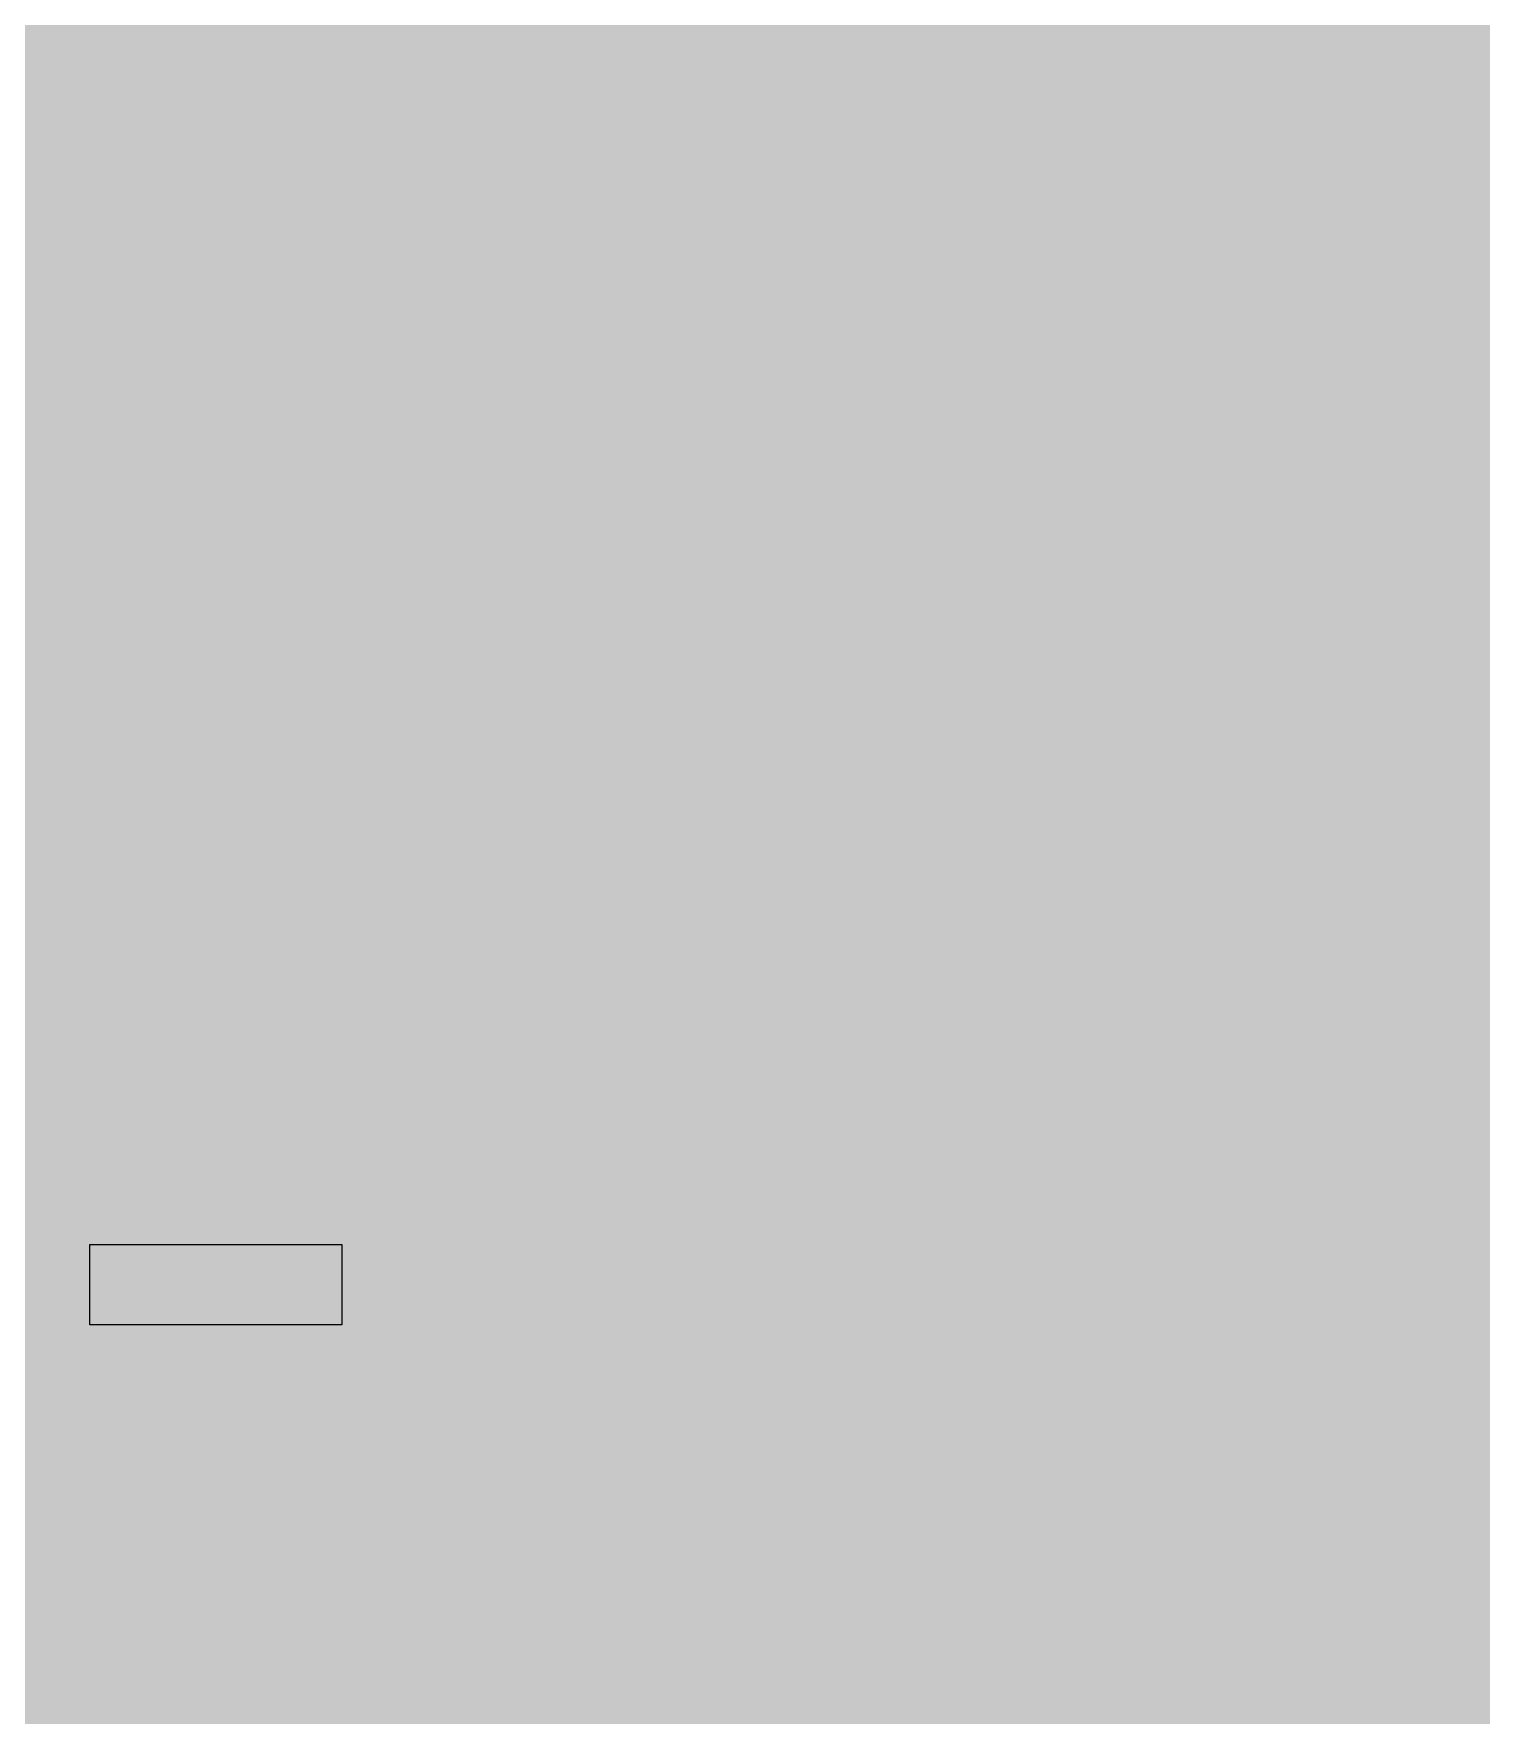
# Model space of a CAD drawing. Header units: millimetres. Extents: x 0 to 212, y 0 to 254.
# Drawn here: x 102.4 to 157, y 127.1 to 190.6 of the extents above; entities that cross this region are included whole.
import ezdxf

# ---------------------------------------------------------------- set-up
doc = ezdxf.new("R2010")
doc.units = ezdxf.units.MM

msp = doc.modelspace()

# ---------------------------------------------------------------- hatches: boundary and pattern name
for color, points in [(254, [(14.1633, 0.0536), (13.9878, 0.0533), (13.8125, 0.0559), (13.6373, 0.061), (13.462, 0.0686), (13.2893, 0.0787), (13.114, 0.0914), (12.9413, 0.1041), (12.7686, 0.1219), (12.5959, 0.1397), (12.4231, 0.16), (12.2504, 0.1829), (12.0777, 0.2057), (11.9075, 0.2337), (11.7373, 0.2616), (11.5672, 0.2921), (11.397, 0.3251), (11.2268, 0.3607), (11.0592, 0.3988), (10.8915, 0.4369), (10.7239, 0.4775), (10.5562, 0.5207), (10.3886, 0.5664), (10.2235, 0.6121), (10.0584, 0.6629), (9.8933, 0.7137), (9.7307, 0.7671), (9.5682, 0.8204), (9.4056, 0.8788), (9.2431, 0.9373), (9.083, 0.9982), (8.923, 1.0617), (8.763, 1.1252), (8.6055, 1.1938), (8.4455, 1.2624), (8.2906, 1.331), (8.1331, 1.4046), (7.9781, 1.4783), (7.8232, 1.5545), (7.6708, 1.6332), (7.5184, 1.7145), (7.366, 1.7958), (7.2161, 1.8796), (7.0663, 1.966), (6.919, 2.0523), (6.7716, 2.1438), (6.6243, 2.2352), (6.4795, 2.3266), (6.3348, 2.4232), (6.19, 2.5197), (6.0477, 2.6187), (5.908, 2.7178), (5.7683, 2.8194), (5.6286, 2.9235), (5.4915, 3.0302), (5.3543, 3.1369), (5.2197, 3.2461), (5.0851, 3.3579), (4.953, 3.4722), (4.8209, 3.5865), (4.6914, 3.7033), (4.5644, 3.8202), (4.4348, 3.9395), (4.3104, 4.0615), (4.1859, 4.1859), (4.0615, 4.3104), (3.9395, 4.4348), (3.8202, 4.5618), (3.7033, 4.6914), (3.5865, 4.8209), (3.4722, 4.953), (3.3579, 5.0851), (3.2487, 5.2197), (3.1369, 5.3543), (3.0302, 5.4915), (2.9235, 5.6286), (2.8194, 5.7683), (2.7178, 5.908), (2.6187, 6.0477), (2.5197, 6.19), (2.4232, 6.3348), (2.3266, 6.477), (2.2352, 6.6243), (2.1438, 6.7691), (2.0523, 6.9164), (1.966, 7.0663), (1.8796, 7.2161), (1.7958, 7.366), (1.7145, 7.5184), (1.6332, 7.6708), (1.5545, 7.8232), (1.4783, 7.9781), (1.4046, 8.1331), (1.331, 8.2906), (1.2598, 8.4455), (1.1913, 8.603), (1.1252, 8.763), (1.0592, 8.923), (0.9982, 9.083), (0.9373, 9.2431), (0.8763, 9.4056), (0.8204, 9.5682), (0.7645, 9.7307), (0.7112, 9.8933), (0.6604, 10.0584), (0.6121, 10.2235), (0.5639, 10.3911), (0.5207, 10.5562), (0.4775, 10.7239), (0.4343, 10.8915), (0.3962, 11.0592), (0.3607, 11.2268), (0.3251, 11.397), (0.2921, 11.5672), (0.2616, 11.7373), (0.2311, 11.9075), (0.2057, 12.0802), (0.1803, 12.2504), (0.1575, 12.4231), (0.1372, 12.5959), (0.1194, 12.7686), (0.1041, 12.9413), (0.0889, 13.1166), (0.0787, 13.2893), (0.0686, 13.4645), (0.061, 13.6373), (0.0559, 13.8125), (0.0508, 13.9878), (0.0508, 14.163), (0.0522, 239.9425), (0.0508, 240.1164), (0.0559, 240.2916), (0.061, 240.4669), (0.0686, 240.6396), (0.0787, 240.8149), (0.0889, 240.9876), (0.1041, 241.1628), (0.1194, 241.3356), (0.1372, 241.5083), (0.1575, 241.681), (0.1803, 241.8537), (0.2057, 242.0239), (0.2311, 242.1966), (0.2616, 242.3668), (0.2921, 242.537), (0.3251, 242.7072), (0.3607, 242.8748), (0.3962, 243.045), (0.4343, 243.2126), (0.4775, 243.3803), (0.5207, 243.5479), (0.5639, 243.713), (0.6121, 243.8781), (0.6604, 244.0432), (0.7112, 244.2083), (0.7645, 244.3734), (0.8204, 244.536), (0.8763, 244.6985), (0.9373, 244.8611), (0.9982, 245.0211), (1.0592, 245.1811), (1.1252, 245.3411), (1.1913, 245.4986), (1.2598, 245.6561), (1.331, 245.8136), (1.4046, 245.9685), (1.4783, 246.126), (1.5545, 246.2784), (1.6332, 246.4333), (1.7145, 246.5857), (1.7958, 246.7356), (1.8796, 246.888), (1.966, 247.0379), (2.0523, 247.1852), (2.1438, 247.3325), (2.2352, 247.4798), (2.3266, 247.6246), (2.4232, 247.7694), (2.5197, 247.9116), (2.6187, 248.0539), (2.7178, 248.1961), (2.8194, 248.3358), (2.9235, 248.4755), (3.0302, 248.6127), (3.1369, 248.7473), (3.2487, 248.8844), (3.3579, 249.0165), (3.4722, 249.1486), (3.5865, 249.2807), (3.7033, 249.4102), (3.8202, 249.5398), (3.9395, 249.6668), (4.0615, 249.7938), (4.1859, 249.9182), (4.3104, 250.0401), (4.4348, 250.1621), (4.5644, 250.284), (4.6914, 250.4008), (4.8209, 250.5177), (4.953, 250.632), (5.0851, 250.7437), (5.2197, 250.8555), (5.3543, 250.9647), (5.4915, 251.0739), (5.6286, 251.1781), (5.7683, 251.2822), (5.908, 251.3838), (6.0477, 251.4854), (6.19, 251.5845), (6.3348, 251.681), (6.4795, 251.775), (6.6243, 251.8689), (6.7716, 251.9604), (6.919, 252.0493), (7.0663, 252.1382), (7.2161, 252.2245), (7.366, 252.3084), (7.5184, 252.3896), (7.6708, 252.4709), (7.8232, 252.5471), (7.9781, 252.6233), (8.1331, 252.6995), (8.2906, 252.7706), (8.4455, 252.8418), (8.6055, 252.9103), (8.763, 252.9789), (8.923, 253.0424), (9.083, 253.1059), (9.2431, 253.1669), (9.4056, 253.2253), (9.5682, 253.2837), (9.7307, 253.3371), (9.8933, 253.3904), (10.0584, 253.4412), (10.2235, 253.492), (10.3886, 253.5377), (10.5562, 253.5834), (10.7239, 253.6266), (10.8915, 253.6673), (11.0592, 253.7079), (11.2268, 253.7435), (11.397, 253.779), (11.5672, 253.812), (11.7373, 253.8425), (11.9075, 253.8705), (12.0777, 253.8984), (12.2504, 253.9213), (12.4231, 253.9441), (12.5959, 253.9644), (12.7686, 253.9822), (12.9413, 254), (13.114, 254.0127), (13.2893, 254.0254), (13.462, 254.0356), (13.6373, 254.0432), (13.8125, 254.0483), (13.9878, 254.0508), (14.163, 254.0533), (197.6078, 254.0536), (197.7822, 254.0508), (197.9574, 254.0483), (198.1327, 254.0432), (198.3054, 254.0356), (198.4807, 254.0254), (198.6534, 254.0127), (198.8287, 254), (199.0014, 253.9822), (199.1741, 253.9644), (199.3468, 253.9441), (199.5195, 253.9213), (199.6897, 253.8984), (199.8624, 253.8705), (200.0326, 253.8425), (200.2028, 253.812), (200.373, 253.779), (200.5432, 253.7435), (200.7108, 253.7079), (200.8784, 253.6673), (201.0461, 253.6266), (201.2137, 253.5834), (201.3788, 253.5377), (201.5465, 253.492), (201.7116, 253.4412), (201.8767, 253.3904), (202.0392, 253.3371), (202.2018, 253.2837), (202.3643, 253.2253), (202.5269, 253.1669), (202.6869, 253.1059), (202.8469, 253.0424), (203.007, 252.9789), (203.167, 252.9103), (203.3245, 252.8418), (203.4794, 252.7706), (203.6369, 252.6995), (203.7918, 252.6233), (203.9468, 252.5471), (204.0992, 252.4709), (204.2516, 252.3896), (204.404, 252.3084), (204.5538, 252.2245), (204.7037, 252.1382), (204.8535, 252.0493), (205.0009, 251.9604), (205.1456, 251.8689), (205.293, 251.775), (205.4352, 251.681), (205.58, 251.5845), (205.7222, 251.4854), (205.8619, 251.3838), (206.0016, 251.2822), (206.1413, 251.1781), (206.2785, 251.0739), (206.4156, 250.9647), (206.5503, 250.8555), (206.6849, 250.7437), (206.817, 250.632), (206.949, 250.5177), (207.0786, 250.4008), (207.2081, 250.284), (207.3351, 250.1621), (207.4596, 250.0401), (207.584, 249.9182), (207.7085, 249.7938), (207.8304, 249.6668), (207.9498, 249.5398), (208.0666, 249.4102), (208.1835, 249.2807), (208.2978, 249.1486), (208.4121, 249.0165), (208.5238, 248.8844), (208.6331, 248.7473), (208.7397, 248.6127), (208.8464, 248.4755), (208.9506, 248.3358), (209.0522, 248.1961), (209.1512, 248.0539), (209.2503, 247.9116), (209.3468, 247.7694), (209.4433, 247.6246), (209.5348, 247.4798), (209.6262, 247.3325), (209.7176, 247.1852), (209.804, 247.0379), (209.8904, 246.888), (209.9742, 246.7356), (210.0555, 246.5857), (210.1367, 246.4333), (210.2155, 246.2784), (210.2917, 246.126), (210.3653, 245.9685), (210.439, 245.8136), (210.5076, 245.6561), (210.5762, 245.4986), (210.6447, 245.3411), (210.7082, 245.1811), (210.7717, 245.0211), (210.8327, 244.8611), (210.8911, 244.6985), (210.9495, 244.536), (211.0029, 244.3734), (211.0562, 244.2083), (211.107, 244.0432), (211.1578, 243.8781), (211.2035, 243.713), (211.2493, 243.5479), (211.2924, 243.3803), (211.3331, 243.2126), (211.3712, 243.045), (211.4093, 242.8748), (211.4448, 242.7072), (211.4779, 242.537), (211.5083, 242.3668), (211.5363, 242.1966), (211.5642, 242.0239), (211.5871, 241.8537), (211.6099, 241.681), (211.6303, 241.5083), (211.648, 241.3356), (211.6658, 241.1628), (211.6785, 240.9876), (211.6912, 240.8149), (211.7014, 240.6396), (211.709, 240.4669), (211.7141, 240.2916), (211.7166, 240.1164), (211.7166, 239.9411), (211.7189, 14.1647), (211.7166, 13.9878), (211.7141, 13.8125), (211.709, 13.6373), (211.7014, 13.4645), (211.6912, 13.2893), (211.6785, 13.1166), (211.6658, 12.9413), (211.648, 12.7686), (211.6303, 12.5959), (211.6099, 12.4231), (211.5871, 12.2504), (211.5642, 12.0802), (211.5363, 11.9075), (211.5083, 11.7373), (211.4779, 11.5672), (211.4448, 11.397), (211.4093, 11.2268), (211.3712, 11.0592), (211.3331, 10.8915), (211.2924, 10.7239), (211.2493, 10.5562), (211.2035, 10.3911), (211.1578, 10.2235), (211.107, 10.0584), (211.0562, 9.8933), (211.0029, 9.7307), (210.9495, 9.5682), (210.8911, 9.4056), (210.8327, 9.2431), (210.7717, 9.083), (210.7082, 8.923), (210.6447, 8.763), (210.5762, 8.603), (210.5076, 8.4455), (210.439, 8.2906), (210.3653, 8.1331), (210.2917, 7.9781), (210.2155, 7.8232), (210.1367, 7.6708), (210.0555, 7.5184), (209.9742, 7.366), (209.8904, 7.2161), (209.804, 7.0663), (209.7176, 6.9164), (209.6262, 6.7691), (209.5348, 6.6243), (209.4433, 6.477), (209.3468, 6.3348), (209.2503, 6.19), (209.1512, 6.0477), (209.0522, 5.908), (208.9506, 5.7683), (208.8464, 5.6286), (208.7397, 5.4915), (208.6331, 5.3543), (208.5238, 5.2197), (208.4121, 5.0851), (208.2978, 4.953), (208.1835, 4.8209), (208.0666, 4.6914), (207.9498, 4.5618), (207.8304, 4.4348), (207.7085, 4.3104), (207.584, 4.1859), (207.4596, 4.0615), (207.3351, 3.9395), (207.2081, 3.8202), (207.0786, 3.7033), (206.949, 3.5865), (206.817, 3.4722), (206.6849, 3.3579), (206.5503, 3.2461), (206.4156, 3.1369), (206.2785, 3.0302), (206.1413, 2.9235), (206.0016, 2.8194), (205.8619, 2.7178), (205.7222, 2.6187), (205.58, 2.5197), (205.4352, 2.4232), (205.293, 2.3266), (205.1456, 2.2352), (205.0009, 2.1438), (204.8535, 2.0523), (204.7037, 1.966), (204.5538, 1.8796), (204.404, 1.7958), (204.2516, 1.7145), (204.0992, 1.6332), (203.9468, 1.5545), (203.7918, 1.4783), (203.6369, 1.4046), (203.4794, 1.331), (203.3245, 1.2624), (203.167, 1.1938), (203.007, 1.1252), (202.8469, 1.0617), (202.6869, 0.9982), (202.5269, 0.9373), (202.3643, 0.8788), (202.2018, 0.8204), (202.0392, 0.7671), (201.8767, 0.7137), (201.7116, 0.6629), (201.5465, 0.6121), (201.3788, 0.5664), (201.2137, 0.5207), (201.0461, 0.4775), (200.8784, 0.4369), (200.7108, 0.3988), (200.5432, 0.3607), (200.373, 0.3251), (200.2028, 0.2921), (200.0326, 0.2616), (199.8624, 0.2337), (199.6897, 0.2057), (199.5195, 0.1829), (199.3468, 0.16), (199.1741, 0.1397), (199.0014, 0.1219), (198.8287, 0.1041), (198.6534, 0.0914), (198.4807, 0.0787), (198.3054, 0.0686), (198.1327, 0.061), (197.9574, 0.0559), (197.7822, 0.0533), (197.6069, 0.0533)]), (59, [(104.4924, 144.8329), (114.0174, 144.8329), (114.0174, 141.7983), (104.4924, 141.7983)])]:
    msp.add_hatch(color=color).paths.add_polyline_path(points)
h = msp.add_hatch(color=144)
h.paths.add_polyline_path([(97.0661, 165.8592), (97.0661, 169.387), (88.2467, 169.387), (70.6078, 229.8993), (71.1352, 230.0986), (71.6636, 230.2967), (72.1944, 230.4898), (72.7253, 230.6803), (73.2587, 230.8682), (73.7921, 231.0536), (74.3255, 231.2365), (74.8614, 231.4143), (75.3974, 231.5896), (75.9358, 231.7623), (76.4718, 231.9325), (77.0128, 232.0976), (77.5513, 232.2627), (78.0923, 232.4227), (78.6333, 232.5776), (79.1743, 232.7326), (79.7179, 232.8824), (80.2615, 233.0323), (80.805, 233.1771), (81.3511, 233.3168), (81.8972, 233.4565), (82.4433, 233.5911), (82.992, 233.7232), (83.5406, 233.8527), (84.0892, 233.9772), (84.6379, 234.1016), (85.1891, 234.221), (85.7377, 234.3353), (86.2889, 234.4496), (86.8426, 234.5588), (87.3938, 234.6681), (87.9475, 234.7697), (88.5012, 234.8713), (89.0549, 234.9678), (89.6112, 235.0643), (90.1675, 235.1532), (90.7212, 235.2421), (91.28, 235.3285), (91.8362, 235.4097), (92.3925, 235.4885), (92.9513, 235.5621), (93.5101, 235.6358), (94.0689, 235.7044), (94.6277, 235.7704), (95.189, 235.8314), (95.7478, 235.8923), (96.3092, 235.9482), (96.8705, 236.0016), (97.4319, 236.0498), (97.9932, 236.0981), (98.5545, 236.1413), (99.1159, 236.1819), (99.6798, 236.2175), (100.2411, 236.253), (100.805, 236.2835), (101.3689, 236.3089), (101.9327, 236.3343), (102.4966, 236.3546), (103.0605, 236.3724), (103.6244, 236.3876), (104.1883, 236.3978), (104.7547, 236.408), (105.3186, 236.413), (105.885, 236.413), (106.4489, 236.413), (107.0153, 236.408), (107.5792, 236.3978), (108.143, 236.3876), (108.7095, 236.3724), (109.2733, 236.3546), (109.8372, 236.3343), (110.4011, 236.3089), (110.965, 236.2835), (111.5263, 236.253), (112.0902, 236.2175), (112.6541, 236.1819), (113.2154, 236.1413), (113.7768, 236.0981), (114.3381, 236.0498), (114.8994, 236.0016), (115.4608, 235.9482), (116.0221, 235.8923), (116.5809, 235.8314), (117.1423, 235.7704), (117.7011, 235.7044), (118.2599, 235.6358), (118.8187, 235.5621), (119.3775, 235.4885), (119.9337, 235.4097), (120.49, 235.3285), (121.0462, 235.2421), (121.6025, 235.1532), (122.1588, 235.0643), (122.715, 234.9678), (123.2687, 234.8713), (123.8225, 234.7697), (124.3762, 234.6681), (124.9274, 234.5588), (125.4811, 234.4496), (126.0323, 234.3353), (126.5809, 234.221), (127.1321, 234.1016), (127.6807, 233.9772), (128.2294, 233.8527), (128.778, 233.7232), (129.3266, 233.5911), (129.8727, 233.4565), (130.4188, 233.3168), (130.9624, 233.1771), (131.5085, 233.0323), (132.0521, 232.8824), (132.5956, 232.7326), (133.1366, 232.5776), (133.6777, 232.4227), (134.2187, 232.2627), (134.7572, 232.0976), (135.2956, 231.9325), (135.8341, 231.7623), (136.3701, 231.5896), (136.9085, 231.4143), (137.4419, 231.2365), (137.9779, 231.0536), (138.5087, 230.8682), (139.0421, 230.6803), (139.573, 230.4898), (140.1039, 230.2967), (140.6347, 230.0986), (141.163, 229.8979), (123.5244, 169.387), (114.705, 169.387), (114.705, 165.8592)])
h.paths.add_polyline_path([(76.0758, 226.9007), (76.5251, 227.0481), (76.9772, 227.1954), (77.4294, 227.3402), (77.8815, 227.4824), (78.3361, 227.6221), (78.7883, 227.7593), (79.2429, 227.8964), (79.7001, 228.0285), (80.1548, 228.1606), (80.612, 228.2876), (81.0692, 228.4146), (81.5264, 228.539), (81.9836, 228.661), (82.4433, 228.7778), (82.9031, 228.8946), (83.3628, 229.0115), (83.8225, 229.1232), (84.2823, 229.2325), (84.7446, 229.3391), (85.2068, 229.4458), (85.6691, 229.5474), (86.1314, 229.649), (86.5937, 229.7481), (87.0585, 229.8421), (87.5233, 229.936), (87.9881, 230.0275), (88.453, 230.1164), (88.9178, 230.2027), (89.3826, 230.2866), (89.85, 230.3678), (90.3173, 230.4491), (90.7847, 230.5253), (91.252, 230.599), (91.7194, 230.6726), (92.1868, 230.7438), (92.6567, 230.8098), (93.124, 230.8758), (93.5939, 230.9393), (94.0638, 231.0003), (94.5337, 231.0587), (95.0036, 231.1146), (95.4735, 231.1679), (95.946, 231.2187), (96.4159, 231.267), (96.8883, 231.3127), (97.3582, 231.3584), (97.8306, 231.3991), (98.3031, 231.4397), (98.7755, 231.4753), (99.248, 231.5108), (99.7204, 231.5413), (100.1954, 231.5718), (100.6678, 231.5997), (101.1403, 231.6251), (101.6152, 231.648), (102.0877, 231.6683), (102.5627, 231.6861), (103.0376, 231.7013), (103.5101, 231.714), (103.9851, 231.7242), (104.46, 231.7344), (104.935, 231.7394), (105.41, 231.742), (105.885, 231.7445), (106.36, 231.742), (106.8349, 231.7394), (107.3099, 231.7344), (107.7824, 231.7242), (108.2573, 231.714), (108.7323, 231.7013), (109.2073, 231.6861), (109.6797, 231.6683), (110.1547, 231.648), (110.6272, 231.6251), (111.1021, 231.5997), (111.5746, 231.5718), (112.047, 231.5413), (112.522, 231.5108), (112.9944, 231.4753), (113.4669, 231.4397), (113.9393, 231.3991), (114.4092, 231.3584), (114.8817, 231.3127), (115.3541, 231.267), (115.824, 231.2187), (116.2939, 231.1679), (116.7663, 231.1146), (117.2362, 231.0587), (117.7061, 231.0003), (118.176, 230.9393), (118.6434, 230.8758), (119.1133, 230.8098), (119.5832, 230.7438), (120.0506, 230.6726), (120.5179, 230.599), (120.9853, 230.5253), (121.4526, 230.4491), (121.92, 230.3678), (122.3848, 230.2866), (122.8522, 230.2027), (123.317, 230.1164), (123.7818, 230.0275), (124.2466, 229.936), (124.7115, 229.8421), (125.1737, 229.7481), (125.6386, 229.649), (126.1008, 229.5474), (126.5631, 229.4458), (127.0254, 229.3391), (127.4877, 229.2325), (127.9474, 229.1232), (128.4072, 229.0115), (128.8669, 228.8946), (129.3266, 228.7778), (129.7864, 228.661), (130.2436, 228.539), (130.7008, 228.4146), (131.158, 228.2876), (131.6152, 228.1606), (132.0698, 228.0285), (132.527, 227.8964), (132.9817, 227.7593), (133.4338, 227.6221), (133.8885, 227.4824), (134.3406, 227.3402), (134.7927, 227.1954), (135.2448, 227.0481), (135.6944, 226.8982), (131.2541, 211.6582), (130.871, 211.7877), (130.4874, 211.9147), (130.1013, 212.0417), (129.7178, 212.1662), (129.3317, 212.2881), (128.9456, 212.4075), (128.5596, 212.5243), (128.1735, 212.6412), (127.7849, 212.7555), (127.3962, 212.8672), (127.0076, 212.9765), (126.619, 213.0857), (126.2304, 213.1924), (125.8392, 213.2965), (125.4481, 213.3981), (125.0594, 213.4972), (124.6657, 213.5962), (124.2746, 213.6902), (123.8834, 213.7842), (123.4897, 213.8756), (123.096, 213.9671), (122.7023, 214.0534), (122.3086, 214.1398), (121.9149, 214.2236), (121.5187, 214.3049), (121.1224, 214.3836), (120.7287, 214.4624), (120.3325, 214.5386), (119.9363, 214.6122), (119.5375, 214.6833), (119.1412, 214.7519), (118.745, 214.818), (118.3462, 214.884), (117.9474, 214.9475), (117.5487, 215.0085), (117.1499, 215.0669), (116.7511, 215.1253), (116.3523, 215.1786), (115.951, 215.232), (115.5522, 215.2828), (115.1509, 215.3336), (114.7496, 215.3793), (114.3508, 215.425), (113.9495, 215.4657), (113.5482, 215.5063), (113.1443, 215.5444), (112.743, 215.5825), (112.3417, 215.6155), (111.9403, 215.6485), (111.5365, 215.679), (111.1352, 215.707), (110.7313, 215.7324), (110.3274, 215.7578), (109.9236, 215.7781), (109.5223, 215.7984), (109.1184, 215.8162), (108.7145, 215.8314), (108.3107, 215.8467), (107.9068, 215.8568), (107.503, 215.867), (107.0966, 215.8746), (106.6927, 215.8797), (106.2888, 215.8822), (105.885, 215.8822), (105.4786, 215.8822), (105.0747, 215.8797), (104.6709, 215.8746), (104.267, 215.867), (103.8631, 215.8568), (103.4593, 215.8467), (103.0554, 215.8314), (102.6516, 215.8162), (102.2477, 215.7984), (101.8438, 215.7781), (101.44, 215.7578), (101.0387, 215.7324), (100.6348, 215.707), (100.2335, 215.679), (99.8296, 215.6485), (99.4283, 215.6155), (99.027, 215.5825), (98.6231, 215.5444), (98.2218, 215.5063), (97.8205, 215.4657), (97.4192, 215.425), (97.0204, 215.3793), (96.6191, 215.3336), (96.2177, 215.2828), (95.819, 215.232), (95.4176, 215.1786), (95.0189, 215.1253), (94.6201, 215.0669), (94.2213, 215.0085), (93.8225, 214.9475), (93.4237, 214.884), (93.0275, 214.818), (92.6287, 214.7519), (92.2325, 214.6833), (91.8337, 214.6122), (91.4375, 214.5386), (91.0412, 214.4624), (90.6475, 214.3836), (90.2513, 214.3049), (89.855, 214.2236), (89.4613, 214.1398), (89.0676, 214.0534), (88.6739, 213.9671), (88.2802, 213.8756), (87.8865, 213.7842), (87.4954, 213.6902), (87.1042, 213.5962), (86.7131, 213.4972), (86.3219, 213.3981), (85.9307, 213.2965), (85.5396, 213.1924), (85.151, 213.0857), (84.7623, 212.9765), (84.3737, 212.8672), (83.9851, 212.7555), (83.5965, 212.6412), (83.2104, 212.5243), (82.8243, 212.4075), (82.4382, 212.2881), (82.0522, 212.1662), (81.6686, 212.0417), (81.2851, 211.9147), (80.9015, 211.7877), (80.518, 211.6557)], flags=16)
h.paths.add_polyline_path([(103.2397, 229.3592), (108.5314, 229.3592), (108.355, 219.6578), (103.2397, 219.6578)], flags=16)
h.paths.add_polyline_path([(120.7904, 228.1781), (125.9844, 227.1681), (124.1337, 217.6455), (118.9397, 218.6545)], flags=16)
h.paths.add_polyline_path([(90.9821, 228.1781), (85.7871, 227.1681), (87.6392, 217.6455), (92.8328, 218.6545)], flags=16)
h = msp.add_hatch(color=59)
h.paths.add_polyline_path([(137.7957, 150.6883), (137.7957, 147.8675), (140.4415, 147.8675), (140.4415, 132.3453), (144.0395, 132.3453), (144.0395, 150.6883)])
edge = h.paths.add_edge_path(flags=16)
edge.add_line((139.8404, 156.4746), (139.8397, 156.4081))
edge.add_line((139.8397, 156.4081), (139.8422, 156.3446))
edge.add_line((139.8422, 156.3446), (139.8448, 156.2811))
edge.add_line((139.8448, 156.2811), (139.8499, 156.2202))
edge.add_line((139.8499, 156.2202), (139.8575, 156.1567))
edge.add_line((139.8575, 156.1567), (139.8651, 156.0957))
edge.add_line((139.8651, 156.0957), (139.8753, 156.0347))
edge.add_line((139.8753, 156.0347), (139.8854, 155.9738))
edge.add_line((139.8854, 155.9738), (139.8981, 155.9154))
edge.add_line((139.8981, 155.9154), (139.9108, 155.8569))
edge.add_line((139.9108, 155.8569), (139.9261, 155.7985))
edge.add_line((139.9261, 155.7985), (139.9438, 155.7401))
edge.add_line((139.9438, 155.7401), (139.9591, 155.6842))
edge.add_line((139.9591, 155.6842), (139.9794, 155.6283))
edge.add_line((139.9794, 155.6283), (139.9997, 155.5725))
edge.add_line((139.9997, 155.5725), (140.02, 155.5166))
edge.add_line((140.02, 155.5166), (140.0429, 155.4632))
edge.add_line((140.0429, 155.4632), (140.0683, 155.4099))
edge.add_line((140.0683, 155.4099), (140.0912, 155.3591))
edge.add_line((140.0912, 155.3591), (140.1191, 155.3058))
edge.add_line((140.1191, 155.3058), (140.147, 155.255))
edge.add_line((140.147, 155.255), (140.175, 155.2067))
edge.add_line((140.175, 155.2067), (140.2055, 155.1584))
edge.add_line((140.2055, 155.1584), (140.2359, 155.1102))
edge.add_line((140.2359, 155.1102), (140.269, 155.0619))
edge.add_line((140.269, 155.0619), (140.302, 155.0162))
edge.add_line((140.302, 155.0162), (140.335, 154.9705))
edge.add_line((140.335, 154.9705), (140.3706, 154.9248))
edge.add_line((140.3706, 154.9248), (140.4061, 154.8816))
edge.add_line((140.4061, 154.8816), (140.4442, 154.8409))
edge.add_line((140.4442, 154.8409), (140.4823, 154.7978))
edge.add_line((140.4823, 154.7978), (140.523, 154.7571))
edge.add_line((140.523, 154.7571), (140.5636, 154.719))
edge.add_line((140.5636, 154.719), (140.6042, 154.6784))
edge.add_line((140.6042, 154.6784), (140.6474, 154.6428))
edge.add_line((140.6474, 154.6428), (140.6906, 154.6047))
edge.add_line((140.6906, 154.6047), (140.7363, 154.5692))
edge.add_line((140.7363, 154.5692), (140.782, 154.5361))
edge.add_line((140.782, 154.5361), (140.8278, 154.5031))
edge.add_line((140.8278, 154.5031), (140.876, 154.4701))
edge.add_line((140.876, 154.4701), (140.9243, 154.4396))
edge.add_line((140.9243, 154.4396), (140.9725, 154.4091))
edge.add_line((140.9725, 154.4091), (141.0208, 154.3812))
edge.add_line((141.0208, 154.3812), (141.0716, 154.3533))
edge.add_line((141.0716, 154.3533), (141.1249, 154.3279))
edge.add_line((141.1249, 154.3279), (141.1757, 154.3025))
edge.add_line((141.1757, 154.3025), (141.2291, 154.2771))
edge.add_line((141.2291, 154.2771), (141.2824, 154.2542))
edge.add_line((141.2824, 154.2542), (141.3383, 154.2339))
edge.add_line((141.3383, 154.2339), (141.3942, 154.2136))
edge.add_line((141.3942, 154.2136), (141.4501, 154.1958))
edge.add_line((141.4501, 154.1958), (141.5059, 154.178))
edge.add_line((141.5059, 154.178), (141.5644, 154.1602))
edge.add_line((141.5644, 154.1602), (141.6228, 154.1475))
edge.add_line((141.6228, 154.1475), (141.6812, 154.1323))
edge.add_line((141.6812, 154.1323), (141.7396, 154.1196))
edge.add_line((141.7396, 154.1196), (141.8006, 154.1094))
edge.add_line((141.8006, 154.1094), (141.8615, 154.0993))
edge.add_line((141.8615, 154.0993), (141.9225, 154.0916))
edge.add_line((141.9225, 154.0916), (141.986, 154.0866))
edge.add_line((141.986, 154.0866), (142.047, 154.0815))
edge.add_line((142.047, 154.0815), (142.1105, 154.0764))
edge.add_line((142.1105, 154.0764), (142.174, 154.0739))
edge.add_line((142.174, 154.0739), (142.2375, 154.0739))
edge.add_line((142.2375, 154.0739), (142.3035, 154.0739))
edge.add_line((142.3035, 154.0739), (142.367, 154.0764))
edge.add_line((142.367, 154.0764), (142.4305, 154.0815))
edge.add_line((142.4305, 154.0815), (142.4915, 154.0866))
edge.add_line((142.4915, 154.0866), (142.555, 154.0916))
edge.add_line((142.555, 154.0916), (142.6159, 154.0993))
edge.add_line((142.6159, 154.0993), (142.6769, 154.1094))
edge.add_line((142.6769, 154.1094), (142.7378, 154.1196))
edge.add_line((142.7378, 154.1196), (142.7963, 154.1323))
edge.add_line((142.7963, 154.1323), (142.8547, 154.1475))
edge.add_line((142.8547, 154.1475), (142.9131, 154.1602))
edge.add_line((142.9131, 154.1602), (142.9715, 154.178))
edge.add_line((142.9715, 154.178), (143.0274, 154.1958))
edge.add_line((143.0274, 154.1958), (143.0833, 154.2136))
edge.add_line((143.0833, 154.2136), (143.1392, 154.2339))
edge.add_line((143.1392, 154.2339), (143.195, 154.2542))
edge.add_line((143.195, 154.2542), (143.2484, 154.2771))
edge.add_line((143.2484, 154.2771), (143.3017, 154.3025))
edge.add_line((143.3017, 154.3025), (143.3525, 154.3279))
edge.add_line((143.3525, 154.3279), (143.4059, 154.3533))
edge.add_line((143.4059, 154.3533), (143.4567, 154.3812))
edge.add_line((143.4567, 154.3812), (143.5049, 154.4091))
edge.add_line((143.5049, 154.4091), (143.5557, 154.4396))
edge.add_line((143.5557, 154.4396), (143.6014, 154.4701))
edge.add_line((143.6014, 154.4701), (143.6497, 154.5031))
edge.add_line((143.6497, 154.5031), (143.6954, 154.5361))
edge.add_line((143.6954, 154.5361), (143.7411, 154.5692))
edge.add_line((143.7411, 154.5692), (143.7869, 154.6047))
edge.add_line((143.7869, 154.6047), (143.83, 154.6428))
edge.add_line((143.83, 154.6428), (143.8732, 154.6784))
edge.add_line((143.8732, 154.6784), (143.9139, 154.719))
edge.add_line((143.9139, 154.719), (143.9545, 154.7571))
edge.add_line((143.9545, 154.7571), (143.9951, 154.7978))
edge.add_line((143.9951, 154.7978), (144.0332, 154.8409))
edge.add_line((144.0332, 154.8409), (144.0688, 154.8816))
edge.add_line((144.0688, 154.8816), (144.1069, 154.9248))
edge.add_line((144.1069, 154.9248), (144.1425, 154.9705))
edge.add_line((144.1425, 154.9705), (144.1755, 155.0162))
edge.add_line((144.1755, 155.0162), (144.2085, 155.0619))
edge.add_line((144.2085, 155.0619), (144.2415, 155.1102))
edge.add_line((144.2415, 155.1102), (144.272, 155.1584))
edge.add_line((144.272, 155.1584), (144.3025, 155.2067))
edge.add_line((144.3025, 155.2067), (144.3304, 155.255))
edge.add_line((144.3304, 155.255), (144.3584, 155.3058))
edge.add_line((144.3584, 155.3058), (144.3838, 155.3591))
edge.add_line((144.3838, 155.3591), (144.4092, 155.4099))
edge.add_line((144.4092, 155.4099), (144.4346, 155.4632))
edge.add_line((144.4346, 155.4632), (144.4574, 155.5166))
edge.add_line((144.4574, 155.5166), (144.4777, 155.5725))
edge.add_line((144.4777, 155.5725), (144.4981, 155.6283))
edge.add_line((144.4981, 155.6283), (144.5158, 155.6842))
edge.add_line((144.5158, 155.6842), (144.5336, 155.7401))
edge.add_line((144.5336, 155.7401), (144.5514, 155.7985))
edge.add_line((144.5514, 155.7985), (144.5641, 155.8569))
edge.add_line((144.5641, 155.8569), (144.5793, 155.9154))
edge.add_line((144.5793, 155.9154), (144.592, 155.9738))
edge.add_line((144.592, 155.9738), (144.6022, 156.0347))
edge.add_line((144.6022, 156.0347), (144.6124, 156.0957))
edge.add_line((144.6124, 156.0957), (144.62, 156.1567))
edge.add_line((144.62, 156.1567), (144.6251, 156.2202))
edge.add_line((144.6251, 156.2202), (144.6301, 156.2811))
edge.add_line((144.6301, 156.2811), (144.6352, 156.3446))
edge.add_line((144.6352, 156.3446), (144.6378, 156.4081))
edge.add_line((144.6378, 156.4081), (144.6378, 156.4742))
edge.add_line((144.6378, 156.4742), (144.6378, 156.5377))
edge.add_line((144.6378, 156.5377), (144.6352, 156.6012))
edge.add_line((144.6352, 156.6012), (144.6301, 156.6647))
edge.add_line((144.6301, 156.6647), (144.6251, 156.7256))
edge.add_line((144.6251, 156.7256), (144.62, 156.7891))
edge.add_line((144.62, 156.7891), (144.6124, 156.8501))
edge.add_line((144.6124, 156.8501), (144.6022, 156.911))
edge.add_line((144.6022, 156.911), (144.592, 156.972))
edge.add_line((144.592, 156.972), (144.5793, 157.0304))
edge.add_line((144.5793, 157.0304), (144.5641, 157.0888))
edge.add_line((144.5641, 157.0888), (144.5514, 157.1473))
edge.add_line((144.5514, 157.1473), (144.5336, 157.2057))
edge.add_line((144.5336, 157.2057), (144.5158, 157.2616))
edge.add_line((144.5158, 157.2616), (144.4981, 157.3174))
edge.add_line((144.4981, 157.3174), (144.4777, 157.3733))
edge.add_line((144.4777, 157.3733), (144.4574, 157.4292))
edge.add_line((144.4574, 157.4292), (144.4346, 157.4825))
edge.add_line((144.4346, 157.4825), (144.4092, 157.5359))
edge.add_line((144.4092, 157.5359), (144.3838, 157.5867))
edge.add_line((144.3838, 157.5867), (144.3584, 157.64))
edge.add_line((144.3584, 157.64), (144.3304, 157.6883))
edge.add_line((144.3304, 157.6883), (144.3025, 157.7391))
edge.add_line((144.3025, 157.7391), (144.272, 157.7873))
edge.add_line((144.272, 157.7873), (144.2415, 157.8356))
edge.add_line((144.2415, 157.8356), (144.2085, 157.8839))
edge.add_line((144.2085, 157.8839), (144.1755, 157.9296))
edge.add_line((144.1755, 157.9296), (144.1425, 157.9753))
edge.add_line((144.1425, 157.9753), (144.1069, 158.0185))
edge.add_line((144.1069, 158.0185), (144.0688, 158.0642))
edge.add_line((144.0688, 158.0642), (144.0332, 158.1048))
edge.add_line((144.0332, 158.1048), (143.9951, 158.148))
edge.add_line((143.9951, 158.148), (143.9545, 158.1887))
edge.add_line((143.9545, 158.1887), (143.9139, 158.2268))
edge.add_line((143.9139, 158.2268), (143.8732, 158.2649))
edge.add_line((143.8732, 158.2649), (143.83, 158.303))
edge.add_line((143.83, 158.303), (143.7869, 158.3411))
edge.add_line((143.7869, 158.3411), (143.7411, 158.3766))
edge.add_line((143.7411, 158.3766), (143.6954, 158.4096))
edge.add_line((143.6954, 158.4096), (143.6497, 158.4427))
edge.add_line((143.6497, 158.4427), (143.6014, 158.4757))
edge.add_line((143.6014, 158.4757), (143.5557, 158.5062))
edge.add_line((143.5557, 158.5062), (143.5049, 158.5366))
edge.add_line((143.5049, 158.5366), (143.4567, 158.5646))
edge.add_line((143.4567, 158.5646), (143.4059, 158.5925))
edge.add_line((143.4059, 158.5925), (143.3525, 158.6179))
edge.add_line((143.3525, 158.6179), (143.3017, 158.6433))
edge.add_line((143.3017, 158.6433), (143.2484, 158.6662))
edge.add_line((143.2484, 158.6662), (143.195, 158.689))
edge.add_line((143.195, 158.689), (143.1392, 158.7119))
edge.add_line((143.1392, 158.7119), (143.0833, 158.7322))
edge.add_line((143.0833, 158.7322), (143.0274, 158.75))
edge.add_line((143.0274, 158.75), (142.9715, 158.7678))
edge.add_line((142.9715, 158.7678), (142.9131, 158.783))
edge.add_line((142.9131, 158.783), (142.8547, 158.7983))
edge.add_line((142.8547, 158.7983), (142.7963, 158.8135))
edge.add_line((142.7963, 158.8135), (142.7378, 158.8237))
edge.add_line((142.7378, 158.8237), (142.6769, 158.8364))
edge.add_line((142.6769, 158.8364), (142.6159, 158.844))
edge.add_line((142.6159, 158.844), (142.555, 158.8516))
edge.add_line((142.555, 158.8516), (142.4915, 158.8592))
edge.add_line((142.4915, 158.8592), (142.4305, 158.8643))
edge.add_line((142.4305, 158.8643), (142.367, 158.8694))
edge.add_line((142.367, 158.8694), (142.3035, 158.8694))
edge.add_line((142.3035, 158.8694), (142.2375, 158.8719))
edge.add_line((142.2375, 158.8719), (142.174, 158.8694))
edge.add_line((142.174, 158.8694), (142.1105, 158.8694))
edge.add_line((142.1105, 158.8694), (142.047, 158.8643))
edge.add_line((142.047, 158.8643), (141.986, 158.8592))
edge.add_line((141.986, 158.8592), (141.9225, 158.8516))
edge.add_line((141.9225, 158.8516), (141.8615, 158.844))
edge.add_line((141.8615, 158.844), (141.8006, 158.8364))
edge.add_line((141.8006, 158.8364), (141.7396, 158.8237))
edge.add_line((141.7396, 158.8237), (141.6812, 158.8135))
edge.add_line((141.6812, 158.8135), (141.6228, 158.7983))
edge.add_line((141.6228, 158.7983), (141.5644, 158.783))
edge.add_line((141.5644, 158.783), (141.5059, 158.7678))
edge.add_line((141.5059, 158.7678), (141.4501, 158.75))
edge.add_line((141.4501, 158.75), (141.3942, 158.7322))
edge.add_line((141.3942, 158.7322), (141.3383, 158.7119))
edge.add_line((141.3383, 158.7119), (141.2824, 158.689))
edge.add_line((141.2824, 158.689), (141.2291, 158.6662))
edge.add_line((141.2291, 158.6662), (141.1757, 158.6433))
edge.add_line((141.1757, 158.6433), (141.1249, 158.6179))
edge.add_line((141.1249, 158.6179), (141.0716, 158.5925))
edge.add_line((141.0716, 158.5925), (141.0208, 158.5646))
edge.add_line((141.0208, 158.5646), (140.9725, 158.5366))
edge.add_line((140.9725, 158.5366), (140.9243, 158.5062))
edge.add_line((140.9243, 158.5062), (140.876, 158.4757))
edge.add_line((140.876, 158.4757), (140.8278, 158.4427))
edge.add_line((140.8278, 158.4427), (140.782, 158.4096))
edge.add_line((140.782, 158.4096), (140.7363, 158.3766))
edge.add_line((140.7363, 158.3766), (140.6906, 158.3411))
edge.add_line((140.6906, 158.3411), (140.6474, 158.303))
edge.add_line((140.6474, 158.303), (140.6042, 158.2649))
edge.add_line((140.6042, 158.2649), (140.5636, 158.2268))
edge.add_line((140.5636, 158.2268), (140.523, 158.1887))
edge.add_line((140.523, 158.1887), (140.4823, 158.148))
edge.add_line((140.4823, 158.148), (140.4442, 158.1048))
edge.add_line((140.4442, 158.1048), (140.4061, 158.0642))
edge.add_line((140.4061, 158.0642), (140.3706, 158.0185))
edge.add_line((140.3706, 158.0185), (140.335, 157.9753))
edge.add_line((140.335, 157.9753), (140.302, 157.9296))
edge.add_line((140.302, 157.9296), (140.269, 157.8839))
edge.add_line((140.269, 157.8839), (140.2359, 157.8356))
edge.add_line((140.2359, 157.8356), (140.2055, 157.7873))
edge.add_line((140.2055, 157.7873), (140.175, 157.7391))
edge.add_line((140.175, 157.7391), (140.147, 157.6883))
edge.add_line((140.147, 157.6883), (140.1191, 157.64))
edge.add_line((140.1191, 157.64), (140.0912, 157.5867))
edge.add_line((140.0912, 157.5867), (140.0683, 157.5359))
edge.add_line((140.0683, 157.5359), (140.0429, 157.4825))
edge.add_line((140.0429, 157.4825), (140.02, 157.4292))
edge.add_line((140.02, 157.4292), (139.9997, 157.3733))
edge.add_line((139.9997, 157.3733), (139.9794, 157.3174))
edge.add_line((139.9794, 157.3174), (139.9591, 157.2616))
edge.add_line((139.9591, 157.2616), (139.9438, 157.2057))
edge.add_line((139.9438, 157.2057), (139.9261, 157.1473))
edge.add_line((139.9261, 157.1473), (139.9108, 157.0888))
edge.add_line((139.9108, 157.0888), (139.8981, 157.0304))
edge.add_line((139.8981, 157.0304), (139.8854, 156.972))
edge.add_line((139.8854, 156.972), (139.8753, 156.911))
edge.add_line((139.8753, 156.911), (139.8651, 156.8501))
edge.add_line((139.8651, 156.8501), (139.8575, 156.7891))
edge.add_line((139.8575, 156.7891), (139.8499, 156.7256))
edge.add_line((139.8499, 156.7256), (139.8448, 156.6647))
edge.add_line((139.8448, 156.6647), (139.8422, 156.6012))
edge.add_line((139.8422, 156.6012), (139.8397, 156.5377))
edge.add_line((139.8397, 156.5377), (139.8397, 156.4742))
h = msp.add_hatch(color=59)
edge = h.paths.add_edge_path()
edge.add_line((132.1513, 149.2067), (132.1486, 149.0193))
edge.add_line((132.1486, 149.0193), (132.146, 148.8364))
edge.add_line((132.146, 148.8364), (132.141, 148.6586))
edge.add_line((132.141, 148.6586), (132.1308, 148.4833))
edge.add_line((132.1308, 148.4833), (132.1206, 148.3157))
edge.add_line((132.1206, 148.3157), (132.1105, 148.148))
edge.add_line((132.1105, 148.148), (132.0952, 147.9855))
edge.add_line((132.0952, 147.9855), (132.0775, 147.828))
edge.add_line((132.0775, 147.828), (132.0597, 147.6731))
edge.add_line((132.0597, 147.6731), (132.0394, 147.5232))
edge.add_line((132.0394, 147.5232), (132.014, 147.3759))
edge.add_line((132.014, 147.3759), (131.9886, 147.2336))
edge.add_line((131.9886, 147.2336), (131.9632, 147.0939))
edge.add_line((131.9632, 147.0939), (131.9327, 146.9593))
edge.add_line((131.9327, 146.9593), (131.8997, 146.8272))
edge.add_line((131.8997, 146.8272), (131.8666, 146.6977))
edge.add_line((131.8666, 146.6977), (131.8311, 146.5732))
edge.add_line((131.8311, 146.5732), (131.793, 146.4539))
edge.add_line((131.793, 146.4539), (131.7523, 146.3345))
edge.add_line((131.7523, 146.3345), (131.7117, 146.2202))
edge.add_line((131.7117, 146.2202), (131.666, 146.111))
edge.add_line((131.666, 146.111), (131.6203, 146.0017))
edge.add_line((131.6203, 146.0017), (131.572, 145.8976))
edge.add_line((131.572, 145.8976), (131.5237, 145.7985))
edge.add_line((131.5237, 145.7985), (131.4704, 145.6995))
edge.add_line((131.4704, 145.6995), (131.4171, 145.6055))
edge.add_line((131.4171, 145.6055), (131.3612, 145.5141))
edge.add_line((131.3612, 145.5141), (131.3028, 145.4252))
edge.add_line((131.3028, 145.4252), (131.2418, 145.3413))
edge.add_line((131.2418, 145.3413), (131.1808, 145.2601))
edge.add_line((131.1808, 145.2601), (131.1173, 145.1813))
edge.add_line((131.1173, 145.1813), (131.0513, 145.1051))
edge.add_line((131.0513, 145.1051), (130.9827, 145.0315))
edge.add_line((130.9827, 145.0315), (130.9141, 144.9629))
edge.add_line((130.9141, 144.9629), (130.843, 144.8943))
edge.add_line((130.843, 144.8943), (130.7694, 144.8308))
edge.add_line((130.7694, 144.8308), (130.6957, 144.7698))
edge.add_line((130.6957, 144.7698), (130.6195, 144.7089))
edge.add_line((130.6195, 144.7089), (130.5408, 144.653))
edge.add_line((130.5408, 144.653), (130.4595, 144.5997))
edge.add_line((130.4595, 144.5997), (130.3782, 144.5489))
edge.add_line((130.3782, 144.5489), (130.2944, 144.5006))
edge.add_line((130.2944, 144.5006), (130.208, 144.4549))
edge.add_line((130.208, 144.4549), (130.1191, 144.4117))
edge.add_line((130.1191, 144.4117), (130.0302, 144.3711))
edge.add_line((130.0302, 144.3711), (129.9388, 144.333))
edge.add_line((129.9388, 144.333), (129.8473, 144.2974))
edge.add_line((129.8473, 144.2974), (129.7534, 144.2644))
edge.add_line((129.7534, 144.2644), (129.6568, 144.2339))
edge.add_line((129.6568, 144.2339), (129.5578, 144.206))
edge.add_line((129.5578, 144.206), (129.4587, 144.178))
edge.add_line((129.4587, 144.178), (129.3597, 144.1526))
edge.add_line((129.3597, 144.1526), (129.2555, 144.1323))
edge.add_line((129.2555, 144.1323), (129.1514, 144.112))
edge.add_line((129.1514, 144.112), (129.0447, 144.0942))
edge.add_line((129.0447, 144.0942), (128.938, 144.079))
edge.add_line((128.938, 144.079), (128.8288, 144.0637))
edge.add_line((128.8288, 144.0637), (128.717, 144.051))
edge.add_line((128.717, 144.051), (128.6053, 144.0409))
edge.add_line((128.6053, 144.0409), (128.491, 144.0332))
edge.add_line((128.491, 144.0332), (128.3767, 144.0282))
edge.add_line((128.3767, 144.0282), (128.2598, 144.0231))
edge.add_line((128.2598, 144.0231), (128.1405, 144.0205))
edge.add_line((128.1405, 144.0205), (128.0211, 144.0205))
edge.add_line((128.0211, 144.0205), (124.8833, 144.0212))
edge.add_line((124.8833, 144.0212), (124.8833, 154.1815))
edge.add_line((124.8833, 154.1815), (128.0224, 154.1815))
edge.add_line((128.0224, 154.1815), (128.1405, 154.178))
edge.add_line((128.1405, 154.178), (128.2598, 154.1755))
edge.add_line((128.2598, 154.1755), (128.3767, 154.1704))
edge.add_line((128.3767, 154.1704), (128.491, 154.1628))
edge.add_line((128.491, 154.1628), (128.6053, 154.1551))
edge.add_line((128.6053, 154.1551), (128.717, 154.1424))
edge.add_line((128.717, 154.1424), (128.8288, 154.1297))
edge.add_line((128.8288, 154.1297), (128.938, 154.112))
edge.add_line((128.938, 154.112), (129.0447, 154.0942))
edge.add_line((129.0447, 154.0942), (129.1514, 154.0739))
edge.add_line((129.1514, 154.0739), (129.2555, 154.051))
edge.add_line((129.2555, 154.051), (129.3597, 154.0256))
edge.add_line((129.3597, 154.0256), (129.4587, 154.0002))
edge.add_line((129.4587, 154.0002), (129.5578, 153.9697))
edge.add_line((129.5578, 153.9697), (129.6568, 153.9392))
edge.add_line((129.6568, 153.9392), (129.7534, 153.9037))
edge.add_line((129.7534, 153.9037), (129.8473, 153.8681))
edge.add_line((129.8473, 153.8681), (129.9388, 153.83))
edge.add_line((129.9388, 153.83), (130.0302, 153.7868))
edge.add_line((130.0302, 153.7868), (130.1191, 153.7437))
edge.add_line((130.1191, 153.7437), (130.208, 153.6979))
edge.add_line((130.208, 153.6979), (130.2944, 153.6497))
edge.add_line((130.2944, 153.6497), (130.3782, 153.5989))
edge.add_line((130.3782, 153.5989), (130.4595, 153.5455))
edge.add_line((130.4595, 153.5455), (130.5408, 153.4897))
edge.add_line((130.5408, 153.4897), (130.6195, 153.4312))
edge.add_line((130.6195, 153.4312), (130.6957, 153.3703))
edge.add_line((130.6957, 153.3703), (130.7694, 153.3068))
edge.add_line((130.7694, 153.3068), (130.843, 153.2433))
edge.add_line((130.843, 153.2433), (130.9141, 153.1747))
edge.add_line((130.9141, 153.1747), (130.9827, 153.1036))
edge.add_line((130.9827, 153.1036), (131.0513, 153.0299))
edge.add_line((131.0513, 153.0299), (131.1173, 152.9537))
edge.add_line((131.1173, 152.9537), (131.1808, 152.875))
edge.add_line((131.1808, 152.875), (131.2418, 152.7937))
edge.add_line((131.2418, 152.7937), (131.3028, 152.7099))
edge.add_line((131.3028, 152.7099), (131.3612, 152.621))
edge.add_line((131.3612, 152.621), (131.4171, 152.5321))
edge.add_line((131.4171, 152.5321), (131.4704, 152.4406))
edge.add_line((131.4704, 152.4406), (131.5237, 152.3467))
edge.add_line((131.5237, 152.3467), (131.572, 152.2476))
edge.add_line((131.572, 152.2476), (131.6203, 152.1485))
edge.add_line((131.6203, 152.1485), (131.666, 152.0444))
edge.add_line((131.666, 152.0444), (131.7117, 151.9377))
edge.add_line((131.7117, 151.9377), (131.7523, 151.8285))
edge.add_line((131.7523, 151.8285), (131.793, 151.7167))
edge.add_line((131.793, 151.7167), (131.8311, 151.6024))
edge.add_line((131.8311, 151.6024), (131.8666, 151.4856))
edge.add_line((131.8666, 151.4856), (131.8997, 151.3662))
edge.add_line((131.8997, 151.3662), (131.9327, 151.2418))
edge.add_line((131.9327, 151.2418), (131.9632, 151.1173))
edge.add_line((131.9632, 151.1173), (131.9886, 150.9878))
edge.add_line((131.9886, 150.9878), (132.014, 150.8557))
edge.add_line((132.014, 150.8557), (132.0394, 150.7211))
edge.add_line((132.0394, 150.7211), (132.0597, 150.5839))
edge.add_line((132.0597, 150.5839), (132.0775, 150.4417))
edge.add_line((132.0775, 150.4417), (132.0952, 150.2994))
edge.add_line((132.0952, 150.2994), (132.1105, 150.1521))
edge.add_line((132.1105, 150.1521), (132.1206, 150.0022))
edge.add_line((132.1206, 150.0022), (132.1308, 149.8473))
edge.add_line((132.1308, 149.8473), (132.141, 149.6924))
edge.add_line((132.141, 149.6924), (132.146, 149.5323))
edge.add_line((132.146, 149.5323), (132.1486, 149.3698))
edge.add_line((132.1486, 149.3698), (132.1511, 149.2047))
edge = h.paths.add_edge_path(flags=16)
edge.add_line((136.0318, 149.2786), (136.0297, 149.5273))
edge.add_line((136.0297, 149.5273), (136.0221, 149.7736))
edge.add_line((136.0221, 149.7736), (136.0119, 150.0175))
edge.add_line((136.0119, 150.0175), (135.9967, 150.2537))
edge.add_line((135.9967, 150.2537), (135.9789, 150.4874))
edge.add_line((135.9789, 150.4874), (135.956, 150.716))
edge.add_line((135.956, 150.716), (135.9281, 150.9395))
edge.add_line((135.9281, 150.9395), (135.8976, 151.1605))
edge.add_line((135.8976, 151.1605), (135.8621, 151.3764))
edge.add_line((135.8621, 151.3764), (135.8214, 151.5872))
edge.add_line((135.8214, 151.5872), (135.7782, 151.7955))
edge.add_line((135.7782, 151.7955), (135.73, 151.9961))
edge.add_line((135.73, 151.9961), (135.6792, 152.1968))
edge.add_line((135.6792, 152.1968), (135.6233, 152.3898))
edge.add_line((135.6233, 152.3898), (135.5623, 152.5803))
edge.add_line((135.5623, 152.5803), (135.4963, 152.7658))
edge.add_line((135.4963, 152.7658), (135.4277, 152.9486))
edge.add_line((135.4277, 152.9486), (135.3566, 153.1264))
edge.add_line((135.3566, 153.1264), (135.2804, 153.2992))
edge.add_line((135.2804, 153.2992), (135.1991, 153.4693))
edge.add_line((135.1991, 153.4693), (135.1128, 153.6344))
edge.add_line((135.1128, 153.6344), (135.0239, 153.7945))
edge.add_line((135.0239, 153.7945), (134.9324, 153.9519))
edge.add_line((134.9324, 153.9519), (134.8334, 154.1043))
edge.add_line((134.8334, 154.1043), (134.7318, 154.2517))
edge.add_line((134.7318, 154.2517), (134.6276, 154.3964))
edge.add_line((134.6276, 154.3964), (134.5184, 154.5387))
edge.add_line((134.5184, 154.5387), (134.4041, 154.6733))
edge.add_line((134.4041, 154.6733), (134.2873, 154.8079))
edge.add_line((134.2873, 154.8079), (134.1653, 154.9349))
edge.add_line((134.1653, 154.9349), (134.0383, 155.0594))
edge.add_line((134.0383, 155.0594), (133.9088, 155.1813))
edge.add_line((133.9088, 155.1813), (133.7742, 155.2981))
edge.add_line((133.7742, 155.2981), (133.637, 155.4099))
edge.add_line((133.637, 155.4099), (133.4948, 155.5191))
edge.add_line((133.4948, 155.5191), (133.35, 155.6233))
edge.add_line((133.35, 155.6233), (133.2001, 155.7249))
edge.add_line((133.2001, 155.7249), (133.0452, 155.8214))
edge.add_line((133.0452, 155.8214), (132.8877, 155.9154))
edge.add_line((132.8877, 155.9154), (132.7252, 156.0043))
edge.add_line((132.7252, 156.0043), (132.5575, 156.0906))
edge.add_line((132.5575, 156.0906), (132.3873, 156.1719))
edge.add_line((132.3873, 156.1719), (132.2146, 156.2506))
edge.add_line((132.2146, 156.2506), (132.0368, 156.3243))
edge.add_line((132.0368, 156.3243), (131.8539, 156.3954))
edge.add_line((131.8539, 156.3954), (131.666, 156.4615))
edge.add_line((131.666, 156.4615), (131.478, 156.525))
edge.add_line((131.478, 156.525), (131.2824, 156.5834))
edge.add_line((131.2824, 156.5834), (131.0843, 156.6393))
edge.add_line((131.0843, 156.6393), (130.8811, 156.6901))
edge.add_line((130.8811, 156.6901), (130.6754, 156.7383))
edge.add_line((130.6754, 156.7383), (130.4646, 156.784))
edge.add_line((130.4646, 156.784), (130.2512, 156.8247))
edge.add_line((130.2512, 156.8247), (130.0328, 156.8602))
edge.add_line((130.0328, 156.8602), (129.8118, 156.8958))
edge.add_line((129.8118, 156.8958), (129.5857, 156.9237))
edge.add_line((129.5857, 156.9237), (129.3546, 156.9517))
edge.add_line((129.3546, 156.9517), (129.1209, 156.9745))
edge.add_line((129.1209, 156.9745), (128.8821, 156.9923))
edge.add_line((128.8821, 156.9923), (128.6408, 157.0101))
edge.add_line((128.6408, 157.0101), (128.3945, 157.0203))
edge.add_line((128.3945, 157.0203), (128.1455, 157.0304))
edge.add_line((128.1455, 157.0304), (127.8915, 157.0355))
edge.add_line((127.8915, 157.0355), (127.635, 157.038))
edge.add_line((127.635, 157.038), (121.073, 157.0383))
edge.add_line((121.073, 157.0383), (121.073, 132.3453))
edge.add_line((121.073, 132.3453), (124.8833, 132.3453))
edge.add_line((124.8833, 132.3453), (124.8833, 141.1287))
edge.add_line((124.8833, 141.1287), (127.7056, 141.1287))
edge.add_line((127.7056, 141.1287), (127.9449, 141.13))
edge.add_line((127.9449, 141.13), (128.1811, 141.1351))
edge.add_line((128.1811, 141.1351), (128.4148, 141.1427))
edge.add_line((128.4148, 141.1427), (128.6459, 141.1554))
edge.add_line((128.6459, 141.1554), (128.8745, 141.1707))
edge.add_line((128.8745, 141.1707), (129.1006, 141.1884))
edge.add_line((129.1006, 141.1884), (129.3216, 141.2113))
edge.add_line((129.3216, 141.2113), (129.54, 141.2367))
edge.add_line((129.54, 141.2367), (129.7559, 141.2672))
edge.add_line((129.7559, 141.2672), (129.9693, 141.3002))
edge.add_line((129.9693, 141.3002), (130.1801, 141.3383))
edge.add_line((130.1801, 141.3383), (130.3858, 141.3789))
edge.add_line((130.3858, 141.3789), (130.589, 141.4221))
edge.add_line((130.589, 141.4221), (130.7897, 141.4704))
edge.add_line((130.7897, 141.4704), (130.9853, 141.5212))
edge.add_line((130.9853, 141.5212), (131.1783, 141.5771))
edge.add_line((131.1783, 141.5771), (131.3688, 141.6355))
edge.add_line((131.3688, 141.6355), (131.5542, 141.699))
edge.add_line((131.5542, 141.699), (131.7371, 141.7676))
edge.add_line((131.7371, 141.7676), (131.9174, 141.8387))
edge.add_line((131.9174, 141.8387), (132.0952, 141.9123))
edge.add_line((132.0952, 141.9123), (132.268, 141.9911))
edge.add_line((132.268, 141.9911), (132.4356, 142.0749))
edge.add_line((132.4356, 142.0749), (132.6032, 142.1613))
edge.add_line((132.6032, 142.1613), (132.7658, 142.2527))
edge.add_line((132.7658, 142.2527), (132.9233, 142.3492))
edge.add_line((132.9233, 142.3492), (133.0782, 142.4483))
edge.add_line((133.0782, 142.4483), (133.2306, 142.5499))
edge.add_line((133.2306, 142.5499), (133.3779, 142.6591))
edge.add_line((133.3779, 142.6591), (133.5227, 142.7709))
edge.add_line((133.5227, 142.7709), (133.6624, 142.8852))
edge.add_line((133.6624, 142.8852), (133.7996, 143.0071))
edge.add_line((133.7996, 143.0071), (133.9317, 143.1315))
edge.add_line((133.9317, 143.1315), (134.0612, 143.2585))
edge.add_line((134.0612, 143.2585), (134.1857, 143.3932))
edge.add_line((134.1857, 143.3932), (134.3076, 143.5303))
edge.add_line((134.3076, 143.5303), (134.4244, 143.6726))
edge.add_line((134.4244, 143.6726), (134.5387, 143.8199))
edge.add_line((134.5387, 143.8199), (134.6479, 143.9697))
edge.add_line((134.6479, 143.9697), (134.7546, 144.1247))
edge.add_line((134.7546, 144.1247), (134.8562, 144.2847))
edge.add_line((134.8562, 144.2847), (134.9527, 144.4498))
edge.add_line((134.9527, 144.4498), (135.0467, 144.6174))
edge.add_line((135.0467, 144.6174), (135.1382, 144.7927))
edge.add_line((135.1382, 144.7927), (135.222, 144.9705))
edge.add_line((135.222, 144.9705), (135.3033, 145.1534))
edge.add_line((135.3033, 145.1534), (135.382, 145.3413))
edge.add_line((135.382, 145.3413), (135.4531, 145.5318))
edge.add_line((135.4531, 145.5318), (135.5217, 145.73))
edge.add_line((135.5217, 145.73), (135.5877, 145.9332))
edge.add_line((135.5877, 145.9332), (135.6487, 146.1389))
edge.add_line((135.6487, 146.1389), (135.7046, 146.3497))
edge.add_line((135.7046, 146.3497), (135.7554, 146.5656))
edge.add_line((135.7554, 146.5656), (135.8036, 146.7891))
edge.add_line((135.8036, 146.7891), (135.8443, 147.0152))
edge.add_line((135.8443, 147.0152), (135.8849, 147.2463))
edge.add_line((135.8849, 147.2463), (135.9179, 147.4826))
edge.add_line((135.9179, 147.4826), (135.9484, 147.7239))
edge.add_line((135.9484, 147.7239), (135.9738, 147.9702))
edge.add_line((135.9738, 147.9702), (135.9941, 148.2217))
edge.add_line((135.9941, 148.2217), (136.0094, 148.4782))
edge.add_line((136.0094, 148.4782), (136.0221, 148.7399))
edge.add_line((136.0221, 148.7399), (136.0272, 149.0066))
edge.add_line((136.0272, 149.0066), (136.0297, 149.2783))

# ---------------------------------------------------------------- linework, layer by layer
at = {"color": 59}
msp.add_lwpolyline([(104.4924, 144.8329), (114.0174, 144.8329), (114.0174, 141.7983), (104.4924, 141.7983), (104.4924, 144.8329)], dxfattribs=at)

doc.saveas('drawing.dxf')
